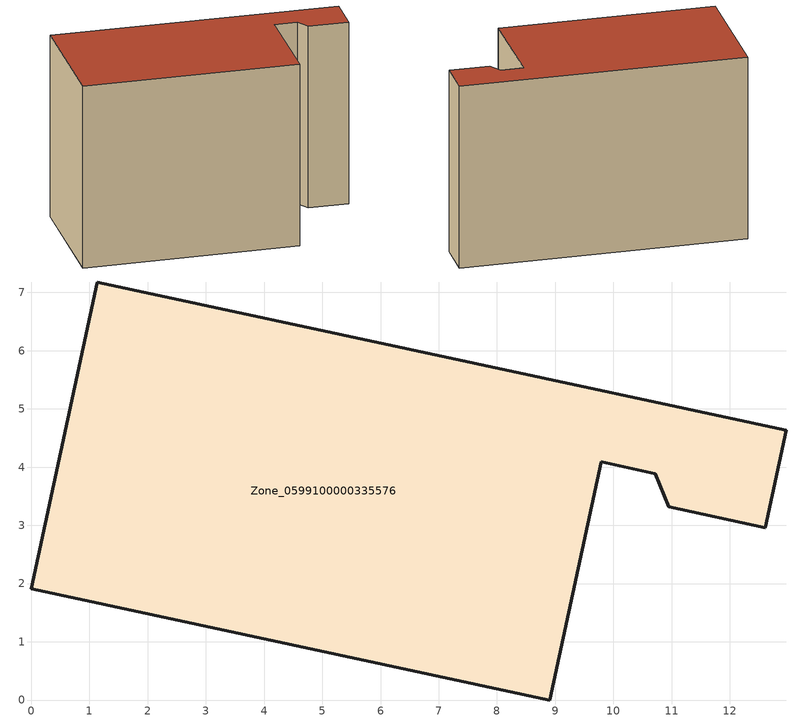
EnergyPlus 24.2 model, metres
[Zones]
Zone_0599100000335576
 floor ground (C_G): 0,1.91 1.13,7.18 12.97,4.63 12.61,2.96 10.95,3.32 10.72,3.89 9.79,4.09 8.91,0 z0
 wall outside (C_F): 1.13,7.18 0,1.91 8.91,0 9.79,4.09 10.72,3.89 10.95,3.32 12.61,2.96 12.97,4.63 1.13,7.18 z0:8.06
 roof outside (C_R): 12.61,2.96 12.97,4.63 1.13,7.18 0,1.91 8.91,0 9.79,4.09 10.72,3.89 10.95,3.32 z8.06
[BUILDING]
Pand.0599100000335576: North Axis=0; Terrain=City; Loads Convergence Tolerance Value=0.04; Temperature Convergence Tolerance Value=0.4; Solar Distribution=FullExterior; Maximum Number of Warmup Days=25; Minimum Number of Warmup Days=1
[Site:Location]
Rotterdam.The.Hague.AP_ZH_NLD Design_Conditions: Latitude=51.96; Longitude=4.45; Time Zone=1; Elevation=-4.5
[SITE:GROUNDTEMPERATURE:BUILDINGSURFACE]
18, 18, 18, 18, 18, 18, 18, 18, 18, 18, 18, 18
[MATERIAL] Thermal Absorptance=0.9; Solar Absorptance=0.7; Visible Absorptance=0.7
Name | Roughness | Thickness | Conductivity | Density | Specific Heat
G.TI.1975-1991 | MediumSmooth | 0.15 | 0.288461 | 540 | 1210
F.TI.1975-1991 | Rough | 0.3 | 0.230769 | 1920 | 840
R.TI.1975-1991 | MediumRough | 0.2 | 0.153846 | 1500 | 1000
[CONSTRUCTION]
C_G: G.TI.1975-1991
C_F: F.TI.1975-1991
C_R: R.TI.1975-1991
[ZONE]
Zone_0599100000335576: Type=1; Multiplier=1; Ceiling Height=Autocalculate; Volume=Autocalculate; Floor Area=autocalculate; Part of Total Floor Area=Yes
[ZONEINFILTRATION:DESIGNFLOWRATE]
Infil_Zone_0599100000335576: Zone or ZoneList or Space or SpaceList=Zone_0599100000335576; Schedule=AlwaysOn; Design Flow Rate Calculation Method=Flow/Area; Flow Rate per Floor Area=0.003; Constant Term Coefficient=1; Temperature Term Coefficient=0; Velocity Term Coefficient=0; Velocity Squared Term Coefficient=0
[HVACTEMPLATE:ZONE:IDEALLOADSAIRSYSTEM]
Zone_0599100000335576: Maximum Heating Supply Air Temperature=50; Minimum Cooling Supply Air Temperature=13; Maximum Heating Supply Air Humidity Ratio=0.0156; Minimum Cooling Supply Air Humidity Ratio=0.0077; Heating Limit=NoLimit; Cooling Limit=NoLimit; Dehumidification Control Type=ConstantSensibleHeatRatio; Cooling Sensible Heat Ratio=0.7; Dehumidification Setpoint=60; Humidification Control Type=None; Humidification Setpoint=30; Outdoor Air Method=None; Outdoor Air Flow Rate per Person=0.00944; Outdoor Air Flow Rate per Zone Floor Area=0; Outdoor Air Flow Rate per Zone=0; Demand Controlled Ventilation Type=None; Outdoor Air Economizer Type=NoEconomizer; Heat Recovery Type=None; Sensible Heat Recovery Effectiveness=0.7; Latent Heat Recovery Effectiveness=0.65
[ZONECONTROL:THERMOSTAT]
ThermostatControl_Zone_0599100000335576: Zone or ZoneList=Zone_0599100000335576; Control Type Schedule=DualSetpointControlType; Control 1=Thermostat_Zone_0599100000335576; Temperature Difference Between Cutout And Setpoint=0
[THERMOSTATSETPOINT:DUALSETPOINT]
Thermostat_Zone_0599100000335576: Heating Setpoint Temperature Schedule=HeatingSetpoint_Zone_0599100000335576; Cooling Setpoint Temperature Schedule=CoolingSetpoint_Zone_0599100000335576
[SCHEDULE:COMPACT]
HeatingSetpoint_Zone_0599100000335576: Through: 12/31, For: AllDays, Until: 24:00, 21
CoolingSetpoint_Zone_0599100000335576: Through: 12/31, For: AllDays, Until: 24:00, 24
DualSetpointControlType: Through: 12/31, For: AllDays, Until: 24:00, 4
AlwaysOn: Through: 12/31, For: AllDays, Until: 24:00, 1
